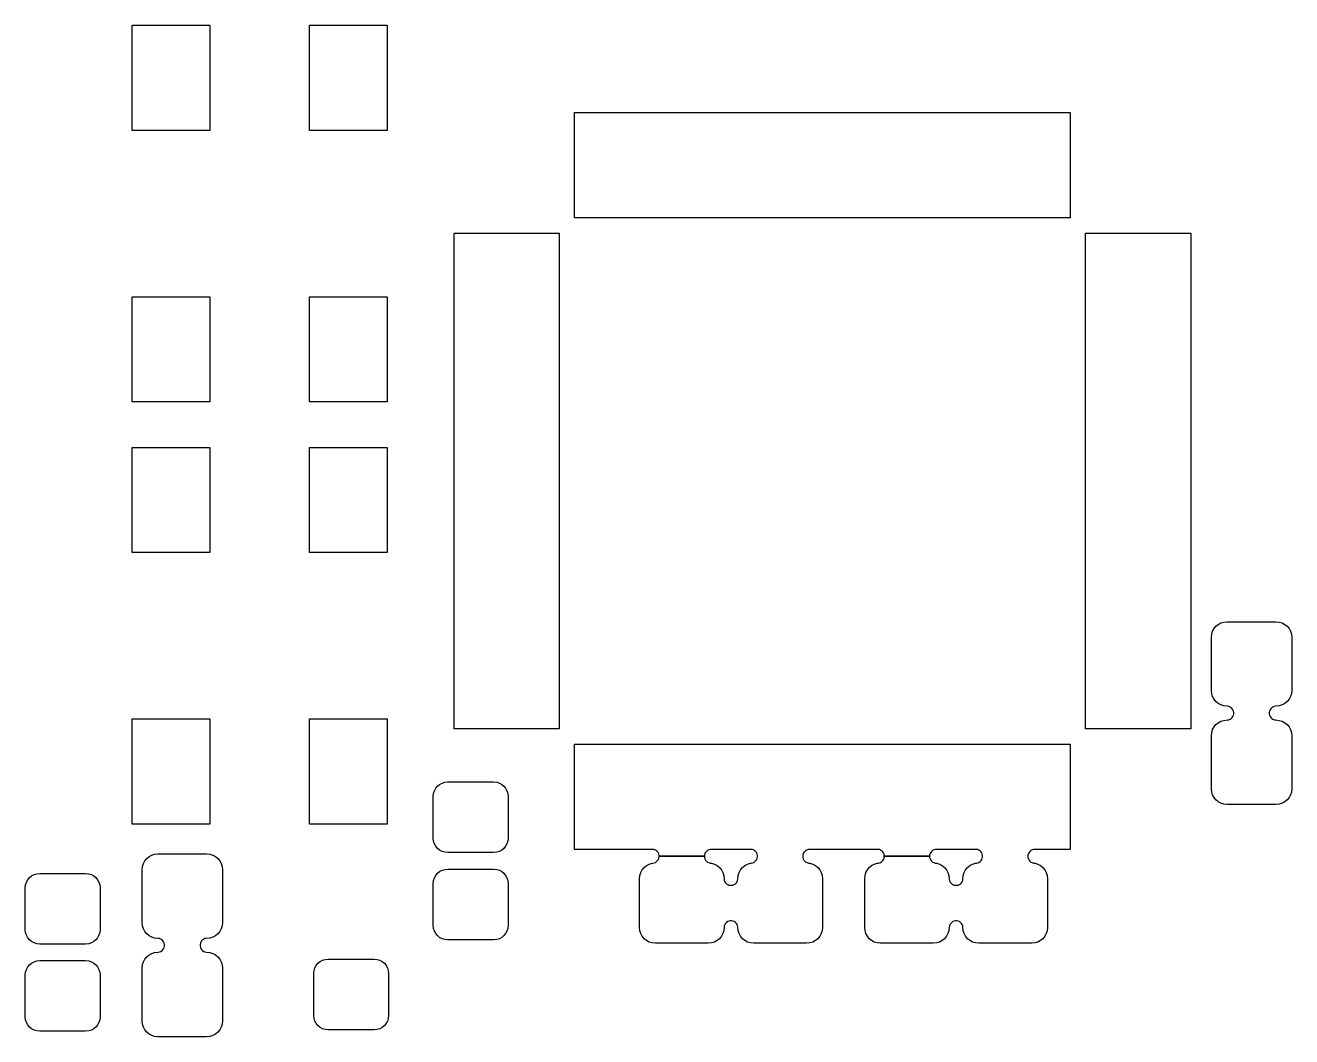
# Model space of a CAD drawing. Extents: x 10 to 287, y -200 to -10.
# Drawn here: x 138.64 to 161.51, y -122.05 to -103.79 of the extents above; entities that cross this region are included whole.
import ezdxf

# ---------------------------------------------------------------- set-up
doc = ezdxf.new("R2010")
doc.units = 0
doc.header["$MEASUREMENT"] = 0
doc.layers.add('BLACK', color=7, linetype='CONTINUOUS')

msp = doc.modelspace()

# ---------------------------------------------------------------- linework, layer by layer
at = {"layer": 'BLACK', "linetype": 'CONTINUOUS'}
for p, q in [((140.575, -105.688), (140.575, -103.788)), ((140.575, -103.788), (141.975, -103.788)), ((141.975, -103.788), (141.975, -105.688)), ((143.775, -105.688), (143.775, -103.788)), ((143.775, -103.788), (145.175, -103.788)), ((145.175, -103.788), (145.175, -105.688)), ((148.56, -107.264), (148.56, -105.364)), ((148.56, -105.364), (157.51, -105.364)), ((157.51, -105.364), (157.51, -107.264)), ((141.975, -105.688), (140.575, -105.688)), ((145.175, -105.688), (143.775, -105.688)), ((157.51, -107.264), (148.56, -107.264)), ((146.385, -116.489), (146.385, -107.539)), ((146.385, -107.539), (148.285, -107.539)), ((148.285, -107.539), (148.285, -116.489)), ((157.785, -116.489), (157.785, -107.539)), ((157.785, -107.539), (159.685, -107.539)), ((159.685, -107.539), (159.685, -116.489)), ((140.575, -110.588), (140.575, -108.688)), ((140.575, -108.688), (141.975, -108.688)), ((141.975, -108.688), (141.975, -110.588)), ((143.775, -110.588), (143.775, -108.688)), ((143.775, -108.688), (145.175, -108.688)), ((145.175, -108.688), (145.175, -110.588)), ((141.975, -110.588), (140.575, -110.588)), ((145.175, -110.588), (143.775, -110.588)), ((140.575, -113.308), (140.575, -111.408)), ((140.575, -111.408), (141.975, -111.408)), ((141.975, -111.408), (141.975, -113.308)), ((143.775, -113.308), (143.775, -111.408)), ((143.775, -111.408), (145.175, -111.408)), ((145.175, -111.408), (145.175, -113.308)), ((141.975, -113.308), (140.575, -113.308)), ((145.175, -113.308), (143.775, -113.308)), ((160.063, -114.78), (160.079, -114.728)), ((160.079, -114.728), (160.105, -114.68)), ((160.105, -114.68), (160.139, -114.637)), ((160.139, -114.637), (160.182, -114.603)), ((160.182, -114.603), (160.23, -114.577)), ((160.23, -114.577), (160.282, -114.561)), ((160.282, -114.561), (160.343, -114.555)), ((160.343, -114.555), (161.221, -114.555)), ((161.221, -114.555), (161.282, -114.561)), ((161.282, -114.561), (161.334, -114.577)), ((161.334, -114.577), (161.382, -114.603)), ((161.382, -114.603), (161.425, -114.637)), ((161.425, -114.637), (161.459, -114.68)), ((161.459, -114.68), (161.485, -114.728)), ((161.485, -114.728), (161.501, -114.78)), ((160.057, -114.841), (160.063, -114.78)), ((160.057, -115.794), (160.057, -114.841)), ((161.501, -114.78), (161.507, -114.841)), ((161.507, -114.841), (161.507, -115.794)), ((160.063, -115.855), (160.057, -115.794)), ((160.079, -115.907), (160.063, -115.855)), ((160.105, -115.955), (160.079, -115.907)), ((161.485, -115.907), (161.459, -115.955)), ((161.501, -115.855), (161.485, -115.907)), ((161.507, -115.794), (161.501, -115.855)), ((160.139, -115.998), (160.105, -115.955)), ((160.182, -116.032), (160.139, -115.998)), ((160.23, -116.058), (160.182, -116.032)), ((160.282, -116.074), (160.23, -116.058)), ((160.349, -116.081), (160.282, -116.074)), ((160.373, -116.085), (160.349, -116.081)), ((160.396, -116.095), (160.373, -116.085)), ((160.416, -116.108), (160.396, -116.095)), ((160.433, -116.126), (160.416, -116.108)), ((160.447, -116.146), (160.433, -116.126)), ((161.131, -116.126), (161.117, -116.146)), ((161.148, -116.108), (161.131, -116.126)), ((161.168, -116.095), (161.148, -116.108)), ((161.191, -116.085), (161.168, -116.095)), ((161.215, -116.081), (161.191, -116.085)), ((161.282, -116.074), (161.215, -116.081)), ((161.334, -116.058), (161.282, -116.074)), ((161.382, -116.032), (161.334, -116.058)), ((161.425, -115.998), (161.382, -116.032)), ((161.459, -115.955), (161.425, -115.998)), ((140.575, -118.208), (140.575, -116.308)), ((140.575, -116.308), (141.975, -116.308)), ((141.975, -116.308), (141.975, -118.208)), ((143.775, -118.208), (143.775, -116.308)), ((143.775, -116.308), (145.175, -116.308)), ((145.175, -116.308), (145.175, -118.208)), ((160.182, -116.378), (160.23, -116.352)), ((160.23, -116.352), (160.282, -116.336)), ((160.282, -116.336), (160.349, -116.329)), ((160.349, -116.329), (160.373, -116.325)), ((160.373, -116.325), (160.396, -116.315)), ((160.396, -116.315), (160.416, -116.302)), ((160.416, -116.302), (160.433, -116.284)), ((160.433, -116.284), (160.447, -116.264)), ((160.456, -116.169), (160.447, -116.146)), ((160.447, -116.264), (160.456, -116.241)), ((160.461, -116.193), (160.456, -116.169)), ((160.456, -116.241), (160.461, -116.217)), ((160.461, -116.217), (160.461, -116.193)), ((161.108, -116.169), (161.103, -116.193)), ((161.103, -116.193), (161.103, -116.217)), ((161.103, -116.217), (161.108, -116.241)), ((161.117, -116.146), (161.108, -116.169)), ((161.108, -116.241), (161.117, -116.264)), ((161.117, -116.264), (161.131, -116.284)), ((161.131, -116.284), (161.148, -116.302)), ((161.148, -116.302), (161.168, -116.315)), ((161.168, -116.315), (161.191, -116.325)), ((161.191, -116.325), (161.215, -116.329)), ((161.215, -116.329), (161.282, -116.336)), ((161.282, -116.336), (161.334, -116.352)), ((161.334, -116.352), (161.382, -116.378)), ((148.285, -116.489), (146.385, -116.489)), ((159.685, -116.489), (157.785, -116.489)), ((160.057, -116.616), (160.063, -116.555)), ((160.063, -116.555), (160.079, -116.503)), ((160.079, -116.503), (160.105, -116.455)), ((160.105, -116.455), (160.139, -116.412)), ((160.139, -116.412), (160.182, -116.378)), ((161.382, -116.378), (161.425, -116.412)), ((161.425, -116.412), (161.459, -116.455)), ((161.459, -116.455), (161.485, -116.503)), ((161.485, -116.503), (161.501, -116.555)), ((161.501, -116.555), (161.507, -116.616)), ((148.56, -118.664), (148.56, -116.764)), ((148.56, -116.764), (157.51, -116.764)), ((157.51, -116.764), (157.51, -118.664)), ((160.057, -117.569), (160.057, -116.616)), ((161.507, -116.616), (161.507, -117.569)), ((146.085, -117.522), (146.124, -117.491)), ((146.124, -117.491), (146.168, -117.467)), ((146.168, -117.467), (146.216, -117.453)), ((146.216, -117.453), (146.272, -117.447)), ((146.272, -117.447), (147.098, -117.447)), ((147.098, -117.447), (147.154, -117.453)), ((147.154, -117.453), (147.202, -117.467)), ((147.202, -117.467), (147.246, -117.491)), ((147.246, -117.491), (147.285, -117.522)), ((146.01, -117.709), (146.016, -117.653)), ((146.01, -118.46), (146.01, -117.709)), ((146.016, -117.653), (146.03, -117.605)), ((146.03, -117.605), (146.054, -117.561)), ((146.054, -117.561), (146.085, -117.522)), ((147.285, -117.522), (147.316, -117.561)), ((147.316, -117.561), (147.34, -117.605)), ((147.34, -117.605), (147.354, -117.653)), ((147.354, -117.653), (147.36, -117.709)), ((147.36, -117.709), (147.36, -118.46)), ((160.063, -117.63), (160.057, -117.569)), ((160.079, -117.682), (160.063, -117.63)), ((160.105, -117.73), (160.079, -117.682)), ((160.139, -117.773), (160.105, -117.73)), ((161.459, -117.73), (161.425, -117.773)), ((161.485, -117.682), (161.459, -117.73)), ((161.501, -117.63), (161.485, -117.682)), ((161.507, -117.569), (161.501, -117.63)), ((160.182, -117.807), (160.139, -117.773)), ((160.23, -117.833), (160.182, -117.807)), ((160.282, -117.849), (160.23, -117.833)), ((160.343, -117.855), (160.282, -117.849)), ((161.221, -117.855), (160.343, -117.855)), ((161.282, -117.849), (161.221, -117.855)), ((161.334, -117.833), (161.282, -117.849)), ((161.382, -117.807), (161.334, -117.833)), ((161.425, -117.773), (161.382, -117.807)), ((141.975, -118.208), (140.575, -118.208)), ((145.175, -118.208), (143.775, -118.208)), ((146.016, -118.516), (146.01, -118.46)), ((146.03, -118.564), (146.016, -118.516)), ((146.054, -118.608), (146.03, -118.564)), ((146.085, -118.647), (146.054, -118.608)), ((146.124, -118.678), (146.085, -118.647)), ((147.285, -118.647), (147.246, -118.678)), ((147.316, -118.608), (147.285, -118.647)), ((147.34, -118.564), (147.316, -118.608)), ((147.354, -118.516), (147.34, -118.564)), ((147.36, -118.46), (147.354, -118.516)), ((140.775, -118.919), (140.801, -118.871)), ((140.801, -118.871), (140.835, -118.828)), ((140.835, -118.828), (140.878, -118.794)), ((140.878, -118.794), (140.926, -118.768)), ((140.926, -118.768), (140.978, -118.752)), ((140.978, -118.752), (141.039, -118.746)), ((141.039, -118.746), (141.917, -118.746)), ((141.917, -118.746), (141.978, -118.752)), ((141.978, -118.752), (142.03, -118.768)), ((142.03, -118.768), (142.078, -118.794)), ((142.078, -118.794), (142.121, -118.828)), ((142.121, -118.828), (142.155, -118.871)), ((142.155, -118.871), (142.181, -118.919)), ((146.168, -118.702), (146.124, -118.678)), ((146.216, -118.716), (146.168, -118.702)), ((146.272, -118.722), (146.216, -118.716)), ((147.098, -118.722), (146.272, -118.722)), ((147.154, -118.716), (147.098, -118.722)), ((147.202, -118.702), (147.154, -118.716)), ((147.246, -118.678), (147.202, -118.702)), ((149.963, -118.664), (148.56, -118.664)), ((149.975, -118.665), (149.963, -118.664)), ((149.999, -118.669), (149.975, -118.665)), ((150.022, -118.679), (149.999, -118.669)), ((150.042, -118.692), (150.022, -118.679)), ((150.022, -118.899), (150.042, -118.886)), ((150.06, -118.71), (150.042, -118.692)), ((150.042, -118.886), (150.06, -118.868)), ((150.073, -118.73), (150.06, -118.71)), ((150.06, -118.868), (150.073, -118.848)), ((150.083, -118.753), (150.073, -118.73)), ((150.073, -118.848), (150.083, -118.825)), ((150.087, -118.777), (150.083, -118.753)), ((150.083, -118.825), (150.087, -118.801)), ((150.087, -118.789), (150.087, -118.777)), ((150.087, -118.801), (150.087, -118.789)), ((150.087, -118.789), (150.905, -118.789)), ((150.905, -118.789), (150.087, -118.789)), ((150.907, -118.765), (150.905, -118.789)), ((150.905, -118.789), (150.907, -118.813)), ((150.915, -118.741), (150.907, -118.765)), ((150.907, -118.813), (150.915, -118.837)), ((150.926, -118.72), (150.915, -118.741)), ((150.915, -118.837), (150.926, -118.858)), ((150.942, -118.701), (150.926, -118.72)), ((150.926, -118.858), (150.942, -118.877)), ((150.961, -118.685), (150.942, -118.701)), ((150.942, -118.877), (150.961, -118.893)), ((150.982, -118.674), (150.961, -118.685)), ((151.006, -118.666), (150.982, -118.674)), ((151.03, -118.664), (151.006, -118.666)), ((151.738, -118.664), (151.03, -118.664)), ((151.75, -118.665), (151.738, -118.664)), ((151.774, -118.669), (151.75, -118.665)), ((151.797, -118.679), (151.774, -118.669)), ((151.817, -118.692), (151.797, -118.679)), ((151.797, -118.899), (151.817, -118.886)), ((151.835, -118.71), (151.817, -118.692)), ((151.817, -118.886), (151.835, -118.868)), ((151.848, -118.73), (151.835, -118.71)), ((151.835, -118.868), (151.848, -118.848)), ((151.858, -118.753), (151.848, -118.73)), ((151.848, -118.848), (151.858, -118.825)), ((151.862, -118.777), (151.858, -118.753)), ((151.858, -118.825), (151.862, -118.801)), ((151.862, -118.801), (151.862, -118.777)), ((152.682, -118.765), (152.68, -118.789)), ((152.68, -118.789), (152.682, -118.813)), ((152.69, -118.741), (152.682, -118.765)), ((152.682, -118.813), (152.69, -118.837)), ((152.701, -118.72), (152.69, -118.741)), ((152.69, -118.837), (152.701, -118.858)), ((152.717, -118.701), (152.701, -118.72)), ((152.701, -118.858), (152.717, -118.877)), ((152.736, -118.685), (152.717, -118.701)), ((152.717, -118.877), (152.736, -118.893)), ((152.757, -118.674), (152.736, -118.685)), ((152.781, -118.666), (152.757, -118.674)), ((152.805, -118.664), (152.781, -118.666)), ((154.027, -118.664), (152.805, -118.664)), ((154.039, -118.665), (154.027, -118.664)), ((154.063, -118.669), (154.039, -118.665)), ((154.086, -118.679), (154.063, -118.669)), ((154.106, -118.692), (154.086, -118.679)), ((154.086, -118.899), (154.106, -118.886)), ((154.124, -118.71), (154.106, -118.692)), ((154.106, -118.886), (154.124, -118.868)), ((154.137, -118.73), (154.124, -118.71)), ((154.124, -118.868), (154.137, -118.848)), ((154.147, -118.753), (154.137, -118.73)), ((154.137, -118.848), (154.147, -118.825)), ((154.151, -118.777), (154.147, -118.753)), ((154.147, -118.825), (154.151, -118.801)), ((154.151, -118.789), (154.151, -118.777)), ((154.151, -118.801), (154.151, -118.789)), ((154.151, -118.789), (154.969, -118.789)), ((154.969, -118.789), (154.151, -118.789)), ((154.971, -118.765), (154.969, -118.789)), ((154.969, -118.789), (154.971, -118.813)), ((154.979, -118.741), (154.971, -118.765)), ((154.971, -118.813), (154.979, -118.837)), ((154.99, -118.72), (154.979, -118.741)), ((154.979, -118.837), (154.99, -118.858)), ((155.006, -118.701), (154.99, -118.72)), ((154.99, -118.858), (155.006, -118.877)), ((155.025, -118.685), (155.006, -118.701)), ((155.006, -118.877), (155.025, -118.893)), ((155.046, -118.674), (155.025, -118.685)), ((155.07, -118.666), (155.046, -118.674)), ((155.094, -118.664), (155.07, -118.666)), ((155.802, -118.664), (155.094, -118.664)), ((155.814, -118.665), (155.802, -118.664)), ((155.838, -118.669), (155.814, -118.665)), ((155.861, -118.679), (155.838, -118.669)), ((155.881, -118.692), (155.861, -118.679)), ((155.861, -118.899), (155.881, -118.886)), ((155.899, -118.71), (155.881, -118.692)), ((155.881, -118.886), (155.899, -118.868)), ((155.912, -118.73), (155.899, -118.71)), ((155.899, -118.868), (155.912, -118.848)), ((155.922, -118.753), (155.912, -118.73)), ((155.912, -118.848), (155.922, -118.825)), ((155.926, -118.777), (155.922, -118.753)), ((155.922, -118.825), (155.926, -118.801)), ((155.926, -118.801), (155.926, -118.777)), ((156.746, -118.765), (156.744, -118.789)), ((156.744, -118.789), (156.746, -118.813)), ((156.754, -118.741), (156.746, -118.765)), ((156.746, -118.813), (156.754, -118.837)), ((156.765, -118.72), (156.754, -118.741)), ((156.754, -118.837), (156.765, -118.858)), ((156.781, -118.701), (156.765, -118.72)), ((156.765, -118.858), (156.781, -118.877)), ((156.8, -118.685), (156.781, -118.701)), ((156.781, -118.877), (156.8, -118.893)), ((156.821, -118.674), (156.8, -118.685)), ((156.845, -118.666), (156.821, -118.674)), ((156.869, -118.664), (156.845, -118.666)), ((157.51, -118.664), (156.869, -118.664)), ((138.802, -119.118), (138.85, -119.104)), ((138.85, -119.104), (138.906, -119.098)), ((138.906, -119.098), (139.732, -119.098)), ((139.732, -119.098), (139.788, -119.104)), ((139.788, -119.104), (139.836, -119.118)), ((140.753, -119.032), (140.759, -118.971)), ((140.753, -119.985), (140.753, -119.032)), ((140.759, -118.971), (140.775, -118.919)), ((142.181, -118.919), (142.197, -118.971)), ((142.197, -118.971), (142.203, -119.032)), ((142.203, -119.032), (142.203, -119.985)), ((146.054, -119.136), (146.085, -119.097)), ((146.085, -119.097), (146.124, -119.066)), ((146.124, -119.066), (146.168, -119.042)), ((146.168, -119.042), (146.216, -119.028)), ((146.216, -119.028), (146.272, -119.022)), ((146.272, -119.022), (147.098, -119.022)), ((147.098, -119.022), (147.154, -119.028)), ((147.154, -119.028), (147.202, -119.042)), ((147.202, -119.042), (147.246, -119.066)), ((147.246, -119.066), (147.285, -119.097)), ((147.285, -119.097), (147.316, -119.136)), ((149.74, -119.134), (149.756, -119.082)), ((149.756, -119.082), (149.782, -119.034)), ((149.782, -119.034), (149.816, -118.991)), ((149.816, -118.991), (149.859, -118.957)), ((149.859, -118.957), (149.907, -118.931)), ((149.907, -118.931), (149.959, -118.915)), ((149.959, -118.915), (149.975, -118.913)), ((149.975, -118.913), (149.999, -118.909)), ((149.999, -118.909), (150.022, -118.899)), ((150.961, -118.893), (150.982, -118.904)), ((150.982, -118.904), (151.006, -118.912)), ((151.006, -118.912), (151.018, -118.913)), ((151.018, -118.913), (151.034, -118.915)), ((151.034, -118.915), (151.086, -118.931)), ((151.086, -118.931), (151.134, -118.957)), ((151.134, -118.957), (151.177, -118.991)), ((151.177, -118.991), (151.211, -119.034)), ((151.211, -119.034), (151.237, -119.082)), ((151.237, -119.082), (151.253, -119.134)), ((151.515, -119.134), (151.531, -119.082)), ((151.531, -119.082), (151.557, -119.034)), ((151.557, -119.034), (151.591, -118.991)), ((151.591, -118.991), (151.634, -118.957)), ((151.634, -118.957), (151.682, -118.931)), ((151.682, -118.931), (151.734, -118.915)), ((151.734, -118.915), (151.75, -118.913)), ((151.75, -118.913), (151.774, -118.909)), ((151.774, -118.909), (151.797, -118.899)), ((152.736, -118.893), (152.757, -118.904)), ((152.757, -118.904), (152.781, -118.912)), ((152.781, -118.912), (152.793, -118.913)), ((152.793, -118.913), (152.809, -118.915)), ((152.809, -118.915), (152.861, -118.931)), ((152.861, -118.931), (152.909, -118.957)), ((152.909, -118.957), (152.952, -118.991)), ((152.952, -118.991), (152.986, -119.034)), ((152.986, -119.034), (153.012, -119.082)), ((153.012, -119.082), (153.028, -119.134)), ((153.804, -119.134), (153.82, -119.082)), ((153.82, -119.082), (153.846, -119.034)), ((153.846, -119.034), (153.88, -118.991)), ((153.88, -118.991), (153.923, -118.957)), ((153.923, -118.957), (153.971, -118.931)), ((153.971, -118.931), (154.023, -118.915)), ((154.023, -118.915), (154.039, -118.913)), ((154.039, -118.913), (154.063, -118.909)), ((154.063, -118.909), (154.086, -118.899)), ((155.025, -118.893), (155.046, -118.904)), ((155.046, -118.904), (155.07, -118.912)), ((155.07, -118.912), (155.082, -118.913)), ((155.082, -118.913), (155.098, -118.915)), ((155.098, -118.915), (155.15, -118.931)), ((155.15, -118.931), (155.198, -118.957)), ((155.198, -118.957), (155.241, -118.991)), ((155.241, -118.991), (155.275, -119.034)), ((155.275, -119.034), (155.301, -119.082)), ((155.301, -119.082), (155.317, -119.134)), ((155.579, -119.134), (155.595, -119.082)), ((155.595, -119.082), (155.621, -119.034)), ((155.621, -119.034), (155.655, -118.991)), ((155.655, -118.991), (155.698, -118.957)), ((155.698, -118.957), (155.746, -118.931)), ((155.746, -118.931), (155.798, -118.915)), ((155.798, -118.915), (155.814, -118.913)), ((155.814, -118.913), (155.838, -118.909)), ((155.838, -118.909), (155.861, -118.899)), ((156.8, -118.893), (156.821, -118.904)), ((156.821, -118.904), (156.845, -118.912)), ((156.845, -118.912), (156.857, -118.913)), ((156.857, -118.913), (156.873, -118.915)), ((156.873, -118.915), (156.925, -118.931)), ((156.925, -118.931), (156.973, -118.957)), ((156.973, -118.957), (157.016, -118.991)), ((157.016, -118.991), (157.05, -119.034)), ((157.05, -119.034), (157.076, -119.082)), ((157.076, -119.082), (157.092, -119.134)), ((138.644, -119.36), (138.65, -119.304)), ((138.65, -119.304), (138.664, -119.256)), ((138.664, -119.256), (138.688, -119.212)), ((138.688, -119.212), (138.719, -119.173)), ((138.719, -119.173), (138.758, -119.142)), ((138.758, -119.142), (138.802, -119.118)), ((139.836, -119.118), (139.88, -119.142)), ((139.88, -119.142), (139.919, -119.173)), ((139.919, -119.173), (139.95, -119.212)), ((139.95, -119.212), (139.974, -119.256)), ((139.974, -119.256), (139.988, -119.304)), ((139.988, -119.304), (139.994, -119.36)), ((146.01, -119.284), (146.016, -119.228)), ((146.01, -120.035), (146.01, -119.284)), ((146.016, -119.228), (146.03, -119.18)), ((146.03, -119.18), (146.054, -119.136)), ((147.316, -119.136), (147.34, -119.18)), ((147.34, -119.18), (147.354, -119.228)), ((147.354, -119.228), (147.36, -119.284)), ((147.36, -119.284), (147.36, -120.035)), ((149.734, -119.195), (149.74, -119.134)), ((149.734, -120.073), (149.734, -119.195)), ((151.253, -119.134), (151.26, -119.201)), ((151.26, -119.201), (151.264, -119.225)), ((151.264, -119.225), (151.274, -119.248)), ((151.274, -119.248), (151.287, -119.268)), ((151.287, -119.268), (151.305, -119.285)), ((151.305, -119.285), (151.325, -119.299)), ((151.325, -119.299), (151.348, -119.308)), ((151.348, -119.308), (151.372, -119.313)), ((151.372, -119.313), (151.396, -119.313)), ((151.396, -119.313), (151.42, -119.308)), ((151.42, -119.308), (151.443, -119.299)), ((151.443, -119.299), (151.463, -119.285)), ((151.463, -119.285), (151.481, -119.268)), ((151.481, -119.268), (151.494, -119.248)), ((151.494, -119.248), (151.504, -119.225)), ((151.504, -119.225), (151.508, -119.201)), ((151.508, -119.201), (151.515, -119.134)), ((153.028, -119.134), (153.034, -119.195)), ((153.034, -119.195), (153.034, -120.073)), ((153.798, -119.195), (153.804, -119.134)), ((153.798, -120.073), (153.798, -119.195)), ((155.317, -119.134), (155.324, -119.201)), ((155.324, -119.201), (155.328, -119.225)), ((155.328, -119.225), (155.338, -119.248)), ((155.338, -119.248), (155.351, -119.268)), ((155.351, -119.268), (155.369, -119.285)), ((155.369, -119.285), (155.389, -119.299)), ((155.389, -119.299), (155.412, -119.308)), ((155.412, -119.308), (155.436, -119.313)), ((155.436, -119.313), (155.46, -119.313)), ((155.46, -119.313), (155.484, -119.308)), ((155.484, -119.308), (155.507, -119.299)), ((155.507, -119.299), (155.527, -119.285)), ((155.527, -119.285), (155.545, -119.268)), ((155.545, -119.268), (155.558, -119.248)), ((155.558, -119.248), (155.568, -119.225)), ((155.568, -119.225), (155.572, -119.201)), ((155.572, -119.201), (155.579, -119.134)), ((157.092, -119.134), (157.098, -119.195)), ((157.098, -119.195), (157.098, -120.073)), ((138.644, -120.111), (138.644, -119.36)), ((139.994, -119.36), (139.994, -120.111)), ((140.759, -120.046), (140.753, -119.985)), ((142.203, -119.985), (142.197, -120.046)), ((151.274, -120.02), (151.264, -120.043)), ((151.287, -120), (151.274, -120.02)), ((151.305, -119.983), (151.287, -120)), ((151.325, -119.969), (151.305, -119.983)), ((151.348, -119.96), (151.325, -119.969)), ((151.372, -119.955), (151.348, -119.96)), ((151.396, -119.955), (151.372, -119.955)), ((151.42, -119.96), (151.396, -119.955)), ((151.443, -119.969), (151.42, -119.96)), ((151.463, -119.983), (151.443, -119.969)), ((151.481, -120), (151.463, -119.983)), ((151.494, -120.02), (151.481, -120)), ((151.504, -120.043), (151.494, -120.02)), ((155.338, -120.02), (155.328, -120.043)), ((155.351, -120), (155.338, -120.02)), ((155.369, -119.983), (155.351, -120)), ((155.389, -119.969), (155.369, -119.983)), ((155.412, -119.96), (155.389, -119.969)), ((155.436, -119.955), (155.412, -119.96)), ((155.46, -119.955), (155.436, -119.955)), ((155.484, -119.96), (155.46, -119.955)), ((155.507, -119.969), (155.484, -119.96)), ((155.527, -119.983), (155.507, -119.969)), ((155.545, -120), (155.527, -119.983)), ((155.558, -120.02), (155.545, -120)), ((155.568, -120.043), (155.558, -120.02)), ((138.65, -120.167), (138.644, -120.111)), ((138.664, -120.215), (138.65, -120.167)), ((138.688, -120.259), (138.664, -120.215)), ((138.719, -120.298), (138.688, -120.259)), ((139.95, -120.259), (139.919, -120.298)), ((139.974, -120.215), (139.95, -120.259)), ((139.988, -120.167), (139.974, -120.215)), ((139.994, -120.111), (139.988, -120.167)), ((140.775, -120.098), (140.759, -120.046)), ((140.801, -120.146), (140.775, -120.098)), ((140.835, -120.189), (140.801, -120.146)), ((140.878, -120.223), (140.835, -120.189)), ((140.926, -120.249), (140.878, -120.223)), ((140.978, -120.265), (140.926, -120.249)), ((142.03, -120.249), (141.978, -120.265)), ((142.078, -120.223), (142.03, -120.249)), ((142.121, -120.189), (142.078, -120.223)), ((142.155, -120.146), (142.121, -120.189)), ((142.181, -120.098), (142.155, -120.146)), ((142.197, -120.046), (142.181, -120.098)), ((146.016, -120.091), (146.01, -120.035)), ((146.03, -120.139), (146.016, -120.091)), ((146.054, -120.183), (146.03, -120.139)), ((146.085, -120.222), (146.054, -120.183)), ((146.124, -120.253), (146.085, -120.222)), ((146.168, -120.277), (146.124, -120.253)), ((147.246, -120.253), (147.202, -120.277)), ((147.285, -120.222), (147.246, -120.253)), ((147.316, -120.183), (147.285, -120.222)), ((147.34, -120.139), (147.316, -120.183)), ((147.354, -120.091), (147.34, -120.139)), ((147.36, -120.035), (147.354, -120.091)), ((149.74, -120.134), (149.734, -120.073)), ((149.756, -120.186), (149.74, -120.134)), ((149.782, -120.234), (149.756, -120.186)), ((149.816, -120.277), (149.782, -120.234)), ((151.211, -120.234), (151.177, -120.277)), ((151.237, -120.186), (151.211, -120.234)), ((151.253, -120.134), (151.237, -120.186)), ((151.26, -120.067), (151.253, -120.134)), ((151.264, -120.043), (151.26, -120.067)), ((151.508, -120.067), (151.504, -120.043)), ((151.515, -120.134), (151.508, -120.067)), ((151.531, -120.186), (151.515, -120.134)), ((151.557, -120.234), (151.531, -120.186)), ((151.591, -120.277), (151.557, -120.234)), ((152.986, -120.234), (152.952, -120.277)), ((153.012, -120.186), (152.986, -120.234)), ((153.028, -120.134), (153.012, -120.186)), ((153.034, -120.073), (153.028, -120.134)), ((153.804, -120.134), (153.798, -120.073)), ((153.82, -120.186), (153.804, -120.134)), ((153.846, -120.234), (153.82, -120.186)), ((153.88, -120.277), (153.846, -120.234)), ((155.275, -120.234), (155.241, -120.277)), ((155.301, -120.186), (155.275, -120.234)), ((155.317, -120.134), (155.301, -120.186)), ((155.324, -120.067), (155.317, -120.134)), ((155.328, -120.043), (155.324, -120.067)), ((155.572, -120.067), (155.568, -120.043)), ((155.579, -120.134), (155.572, -120.067)), ((155.595, -120.186), (155.579, -120.134)), ((155.621, -120.234), (155.595, -120.186)), ((155.655, -120.277), (155.621, -120.234)), ((157.05, -120.234), (157.016, -120.277)), ((157.076, -120.186), (157.05, -120.234)), ((157.092, -120.134), (157.076, -120.186)), ((157.098, -120.073), (157.092, -120.134)), ((138.758, -120.329), (138.719, -120.298)), ((138.802, -120.353), (138.758, -120.329)), ((138.85, -120.367), (138.802, -120.353)), ((138.906, -120.373), (138.85, -120.367)), ((139.732, -120.373), (138.906, -120.373)), ((139.788, -120.367), (139.732, -120.373)), ((139.836, -120.353), (139.788, -120.367)), ((139.88, -120.329), (139.836, -120.353)), ((139.919, -120.298), (139.88, -120.329)), ((141.045, -120.272), (140.978, -120.265)), ((141.069, -120.276), (141.045, -120.272)), ((141.092, -120.286), (141.069, -120.276)), ((141.112, -120.299), (141.092, -120.286)), ((141.129, -120.317), (141.112, -120.299)), ((141.112, -120.493), (141.129, -120.475)), ((141.143, -120.337), (141.129, -120.317)), ((141.129, -120.475), (141.143, -120.455)), ((141.152, -120.36), (141.143, -120.337)), ((141.143, -120.455), (141.152, -120.432)), ((141.157, -120.384), (141.152, -120.36)), ((141.152, -120.432), (141.157, -120.408)), ((141.157, -120.408), (141.157, -120.384)), ((141.804, -120.36), (141.799, -120.384)), ((141.799, -120.384), (141.799, -120.408)), ((141.799, -120.408), (141.804, -120.432)), ((141.813, -120.337), (141.804, -120.36)), ((141.804, -120.432), (141.813, -120.455)), ((141.827, -120.317), (141.813, -120.337)), ((141.813, -120.455), (141.827, -120.475)), ((141.844, -120.299), (141.827, -120.317)), ((141.827, -120.475), (141.844, -120.493)), ((141.864, -120.286), (141.844, -120.299)), ((141.887, -120.276), (141.864, -120.286)), ((141.911, -120.272), (141.887, -120.276)), ((141.978, -120.265), (141.911, -120.272)), ((146.216, -120.291), (146.168, -120.277)), ((146.272, -120.297), (146.216, -120.291)), ((147.098, -120.297), (146.272, -120.297)), ((147.154, -120.291), (147.098, -120.297)), ((147.202, -120.277), (147.154, -120.291)), ((149.859, -120.311), (149.816, -120.277)), ((149.907, -120.337), (149.859, -120.311)), ((149.959, -120.353), (149.907, -120.337)), ((150.02, -120.359), (149.959, -120.353)), ((150.973, -120.359), (150.02, -120.359)), ((151.034, -120.353), (150.973, -120.359)), ((151.086, -120.337), (151.034, -120.353)), ((151.134, -120.311), (151.086, -120.337)), ((151.177, -120.277), (151.134, -120.311)), ((151.634, -120.311), (151.591, -120.277)), ((151.682, -120.337), (151.634, -120.311)), ((151.734, -120.353), (151.682, -120.337)), ((151.795, -120.359), (151.734, -120.353)), ((152.748, -120.359), (151.795, -120.359)), ((152.809, -120.353), (152.748, -120.359)), ((152.861, -120.337), (152.809, -120.353)), ((152.909, -120.311), (152.861, -120.337)), ((152.952, -120.277), (152.909, -120.311)), ((153.923, -120.311), (153.88, -120.277)), ((153.971, -120.337), (153.923, -120.311)), ((154.023, -120.353), (153.971, -120.337)), ((154.084, -120.359), (154.023, -120.353)), ((155.037, -120.359), (154.084, -120.359)), ((155.098, -120.353), (155.037, -120.359)), ((155.15, -120.337), (155.098, -120.353)), ((155.198, -120.311), (155.15, -120.337)), ((155.241, -120.277), (155.198, -120.311)), ((155.698, -120.311), (155.655, -120.277)), ((155.746, -120.337), (155.698, -120.311)), ((155.798, -120.353), (155.746, -120.337)), ((155.859, -120.359), (155.798, -120.353)), ((156.812, -120.359), (155.859, -120.359)), ((156.873, -120.353), (156.812, -120.359)), ((156.925, -120.337), (156.873, -120.353)), ((156.973, -120.311), (156.925, -120.337)), ((157.016, -120.277), (156.973, -120.311)), ((138.758, -120.717), (138.802, -120.693)), ((138.802, -120.693), (138.85, -120.679)), ((138.85, -120.679), (138.906, -120.673)), ((138.906, -120.673), (139.732, -120.673)), ((139.732, -120.673), (139.788, -120.679)), ((139.788, -120.679), (139.836, -120.693)), ((139.836, -120.693), (139.88, -120.717)), ((140.759, -120.746), (140.775, -120.694)), ((140.775, -120.694), (140.801, -120.646)), ((140.801, -120.646), (140.835, -120.603)), ((140.835, -120.603), (140.878, -120.569)), ((140.878, -120.569), (140.926, -120.543)), ((140.926, -120.543), (140.978, -120.527)), ((140.978, -120.527), (141.045, -120.52)), ((141.045, -120.52), (141.069, -120.516)), ((141.069, -120.516), (141.092, -120.506)), ((141.092, -120.506), (141.112, -120.493)), ((141.844, -120.493), (141.864, -120.506)), ((141.864, -120.506), (141.887, -120.516)), ((141.887, -120.516), (141.911, -120.52)), ((141.911, -120.52), (141.978, -120.527)), ((141.978, -120.527), (142.03, -120.543)), ((142.03, -120.543), (142.078, -120.569)), ((142.078, -120.569), (142.121, -120.603)), ((142.121, -120.603), (142.155, -120.646)), ((142.155, -120.646), (142.181, -120.694)), ((142.181, -120.694), (142.197, -120.746)), ((143.926, -120.722), (143.965, -120.691)), ((143.965, -120.691), (144.009, -120.667)), ((144.009, -120.667), (144.057, -120.653)), ((144.057, -120.653), (144.113, -120.647)), ((144.113, -120.647), (144.939, -120.647)), ((144.939, -120.647), (144.995, -120.653)), ((144.995, -120.653), (145.043, -120.667)), ((145.043, -120.667), (145.087, -120.691)), ((145.087, -120.691), (145.126, -120.722)), ((138.644, -120.935), (138.65, -120.879)), ((138.644, -121.686), (138.644, -120.935)), ((138.65, -120.879), (138.664, -120.831)), ((138.664, -120.831), (138.688, -120.787)), ((138.688, -120.787), (138.719, -120.748)), ((138.719, -120.748), (138.758, -120.717)), ((139.88, -120.717), (139.919, -120.748)), ((139.919, -120.748), (139.95, -120.787)), ((139.95, -120.787), (139.974, -120.831)), ((139.974, -120.831), (139.988, -120.879)), ((139.988, -120.879), (139.994, -120.935)), ((139.994, -120.935), (139.994, -121.686)), ((140.753, -120.807), (140.759, -120.746)), ((140.753, -121.76), (140.753, -120.807)), ((142.197, -120.746), (142.203, -120.807)), ((142.203, -120.807), (142.203, -121.76)), ((143.851, -120.909), (143.857, -120.853)), ((143.851, -121.66), (143.851, -120.909)), ((143.857, -120.853), (143.871, -120.805)), ((143.871, -120.805), (143.895, -120.761)), ((143.895, -120.761), (143.926, -120.722)), ((145.126, -120.722), (145.157, -120.761)), ((145.157, -120.761), (145.181, -120.805)), ((145.181, -120.805), (145.195, -120.853)), ((145.195, -120.853), (145.201, -120.909)), ((145.201, -120.909), (145.201, -121.66)), ((138.65, -121.742), (138.644, -121.686)), ((138.664, -121.79), (138.65, -121.742)), ((138.688, -121.834), (138.664, -121.79)), ((138.719, -121.873), (138.688, -121.834)), ((139.95, -121.834), (139.919, -121.873)), ((139.974, -121.79), (139.95, -121.834)), ((139.988, -121.742), (139.974, -121.79)), ((139.994, -121.686), (139.988, -121.742)), ((140.759, -121.821), (140.753, -121.76)), ((140.775, -121.873), (140.759, -121.821)), ((142.197, -121.821), (142.181, -121.873)), ((142.203, -121.76), (142.197, -121.821)), ((143.857, -121.716), (143.851, -121.66)), ((143.871, -121.764), (143.857, -121.716)), ((143.895, -121.808), (143.871, -121.764)), ((143.926, -121.847), (143.895, -121.808)), ((143.965, -121.878), (143.926, -121.847)), ((145.126, -121.847), (145.087, -121.878)), ((145.157, -121.808), (145.126, -121.847)), ((145.181, -121.764), (145.157, -121.808)), ((145.195, -121.716), (145.181, -121.764)), ((145.201, -121.66), (145.195, -121.716)), ((138.758, -121.904), (138.719, -121.873)), ((138.802, -121.928), (138.758, -121.904)), ((138.85, -121.942), (138.802, -121.928)), ((138.906, -121.948), (138.85, -121.942)), ((139.732, -121.948), (138.906, -121.948)), ((139.788, -121.942), (139.732, -121.948)), ((139.836, -121.928), (139.788, -121.942)), ((139.88, -121.904), (139.836, -121.928)), ((139.919, -121.873), (139.88, -121.904)), ((140.801, -121.921), (140.775, -121.873)), ((140.835, -121.964), (140.801, -121.921)), ((140.878, -121.998), (140.835, -121.964)), ((140.926, -122.024), (140.878, -121.998)), ((140.978, -122.04), (140.926, -122.024)), ((141.039, -122.046), (140.978, -122.04)), ((141.917, -122.046), (141.039, -122.046)), ((141.978, -122.04), (141.917, -122.046)), ((142.03, -122.024), (141.978, -122.04)), ((142.078, -121.998), (142.03, -122.024)), ((142.121, -121.964), (142.078, -121.998)), ((142.155, -121.921), (142.121, -121.964)), ((142.181, -121.873), (142.155, -121.921)), ((144.009, -121.902), (143.965, -121.878)), ((144.057, -121.916), (144.009, -121.902)), ((144.113, -121.922), (144.057, -121.916)), ((144.939, -121.922), (144.113, -121.922)), ((144.995, -121.916), (144.939, -121.922)), ((145.043, -121.902), (144.995, -121.916)), ((145.087, -121.878), (145.043, -121.902))]:
    msp.add_line(p, q, dxfattribs=at)

doc.saveas('drawing.dxf')
